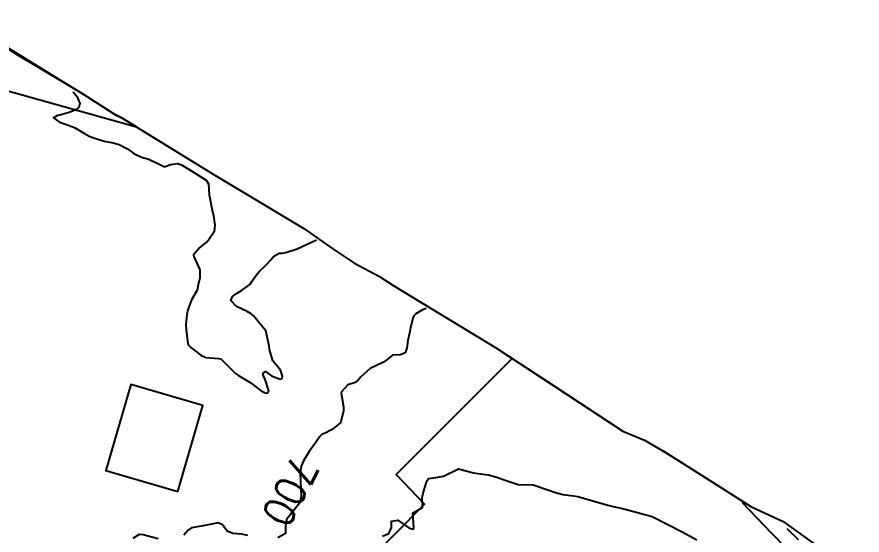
# Model space of a CAD drawing. Header units: metres. Extents: x 286371 to 293043, y 7462578 to 7466404.
# Drawn here: x 287413.3 to 287526.2, y 7465712.5 to 7465781.7 of the extents above; entities that cross this region are included whole.
import ezdxf
from ezdxf.enums import TextEntityAlignment as Align

# ---------------------------------------------------------------- set-up
doc = ezdxf.new("R2010")
doc.units = ezdxf.units.M
doc.header["$MEASUREMENT"] = 0
for name, color, linetype in [('Area', 45, 'Continuous'), ('Cotas', 45, 'Continuous'), ('Curvas de Nivel 5m', 15, 'Continuous'), ('Edificações', 30, 'Continuous')]:
    doc.layers.add(name, color=color, linetype=linetype)
doc.styles.add('Style-STANDARD', font='STANDARD.shx')

msp = doc.modelspace()

# ---------------------------------------------------------------- linework, layer by layer
at = {"layer": 'Area'}
msp.add_polyline3d([(287408.05, 7465780.02, 706.59), (287413.34, 7465776.64, 706.44), (287421.95, 7465771.52, 699.89), (287426.38, 7465768.64, 700.21), (287427.34, 7465768.17, 702.36), (287439.74, 7465760.55, 700.26), (287445.37, 7465757.17, 705.69), (287451.62, 7465753.42, 705.38), (287455.5, 7465750.71, 705.55), (287458.28, 7465748.85, 700.32), (287461.72, 7465747.04, 700.42), (287463.62, 7465745.78, 708.22), (287477.34, 7465737.46, 699.51), (287494.25, 7465726.37, 707.25), (287497.11, 7465725.15, 705.34), (287499.63, 7465723.76, 705.89), (287511.35, 7465716.3, 704.99), (287515.66, 7465714.32, 705.87), (287520.29, 7465710.98, 705.74)], dxfattribs=at)
at = {"layer": 'Curvas de Nivel 5m', "elevation": 700, "flags": 128}
for points in [[(287420.78, 7465771.66), (287421.31, 7465771.01), (287421.69, 7465770.14), (287421.57, 7465769.58), (287421, 7465769.22), (287420.24, 7465768.92), (287418.99, 7465768.57), (287418.68, 7465768.5), (287418.16, 7465768.2), (287418.98, 7465767.61), (287419.79, 7465767.35), (287420.97, 7465766.9), (287422.31, 7465766.13), (287422.95, 7465765.77), (287423.54, 7465765.52), (287424.94, 7465765.08), (287426.13, 7465764.88), (287426.93, 7465764.66), (287428.04, 7465764.05), (287428.92, 7465763.43), (287429.94, 7465762.98), (287430.9, 7465762.68), (287432.36, 7465761.98), (287432.89, 7465761.73), (287433.15, 7465761.71), (287433.79, 7465761.96), (287434.74, 7465762.1), (287435.26, 7465761.94), (287436.88, 7465760.96), (287438.57, 7465759.89), (287438.86, 7465759.38), (287438.98, 7465757.88), (287439, 7465757.72), (287439.37, 7465755.88), (287439.53, 7465755.13), (287439.71, 7465753.87), (287439.63, 7465753), (287438.87, 7465751.88), (287438.81, 7465751.82), (287438.74, 7465751.76), (287437.73, 7465750.9), (287436.88, 7465749.91), (287436.93, 7465749.69), (287437.72, 7465747.9), (287437.73, 7465746.83), (287437.5, 7465745.9), (287437.34, 7465745.2), (287436.61, 7465743.91), (287436.08, 7465742.43), (287435.96, 7465741.92), (287435.86, 7465740.63), (287435.9, 7465739.92), (287436.05, 7465738.4), (287436.16, 7465737.92), (287436.52, 7465737.55), (287437.87, 7465736.53), (287438.5, 7465736.2), (287440.27, 7465736.09), (287440.5, 7465736.01), (287440.7, 7465735.85), (287442.47, 7465734.09), (287442.87, 7465733.82), (287444.45, 7465732.87), (287445.91, 7465731.77), (287446.43, 7465731.5), (287446.73, 7465731.46), (287446.93, 7465731.76), (287446.46, 7465733.27), (287446.21, 7465733.77), (287446.14, 7465734.09), (287446.47, 7465734.36), (287447.3, 7465733.75), (287448.46, 7465733.32), (287448.73, 7465733.46), (287448.77, 7465733.73), (287448.48, 7465734.51), (287447.47, 7465735.75), (287447.02, 7465737.26), (287446.97, 7465737.76), (287446.55, 7465739.76), (287444.87, 7465741.79), (287444.59, 7465742.06), (287444.02, 7465742.37), (287442.6, 7465743.02), (287441.86, 7465743.84), (287442.09, 7465744.37), (287442.63, 7465744.75), (287443.28, 7465745.17), (287444.21, 7465745.8), (287444.44, 7465746.01), (287444.65, 7465746.34), (287445.24, 7465747.21), (287445.75, 7465747.78), (287446.23, 7465748.22), (287446.69, 7465748.69), (287447.18, 7465749.27), (287447.59, 7465749.75), (287448.33, 7465750.12), (287448.71, 7465750.16), (287449.21, 7465750.23), (287450.72, 7465750.71), (287452.73, 7465751.66), (287453.32, 7465751.93)], [(287467.96, 7465742.75), (287467.46, 7465742.59), (287466.59, 7465742.06), (287466.29, 7465741.76), (287466.18, 7465741.46), (287465.88, 7465740.15), (287465.72, 7465739.47), (287465.51, 7465738.5), (287465.35, 7465737.47), (287465.17, 7465736.82), (287464.51, 7465736.58), (287463.47, 7465736.54), (287462.5, 7465735.78), (287462.39, 7465735.63), (287462.18, 7465735.52), (287460.48, 7465734.72), (287459.17, 7465733.57), (287458.85, 7465733.19), (287458.45, 7465732.88), (287457.51, 7465732.54), (287456.63, 7465731.61), (287456.61, 7465731.43), (287456.93, 7465729.61), (287456.91, 7465729.09), (287456.57, 7465727.61), (287456.49, 7465727.49), (287456.37, 7465727.38), (287455.39, 7465726.59), (287454.35, 7465726.04), (287454.05, 7465725.95), (287453.73, 7465725.65), (287453.16, 7465724.83), (287452.31, 7465723.67), (287451.56, 7465722.41), (287451.26, 7465721.69), (287451.14, 7465720.82), (287451.17, 7465719.69), (287451.21, 7465718.71), (287451.24, 7465717.69), (287451.08, 7465716.81), (287450.18, 7465715.7), (287449.29, 7465714.59), (287449.16, 7465713.72), (287449.14, 7465712.72), (287448.13, 7465712.11)], [(287462.14, 7465712.34), (287462.96, 7465712.7), (287463.31, 7465713.51), (287463.32, 7465714.36), (287464.17, 7465714.49), (287465.66, 7465713.47), (287466.15, 7465713.28), (287466.27, 7465713.35), (287466.29, 7465713.46), (287466.18, 7465715.46), (287467.47, 7465716.17), (287467.4, 7465717.45), (287467.57, 7465718.1), (287467.96, 7465719.44), (287468.02, 7465719.66), (287468.25, 7465720.03), (287468.96, 7465720.12), (287470.26, 7465720.35), (287472.27, 7465721.36), (287474.27, 7465720.83), (287474.87, 7465720.72), (287476.26, 7465720.54), (287477.26, 7465720.29), (287478.25, 7465719.94), (287480.24, 7465719.24), (287482.24, 7465719.21), (287484.23, 7465718.52), (287485.23, 7465718.17), (287486.23, 7465717.92), (287487.62, 7465717.74), (287488.22, 7465717.63), (287490.21, 7465717.09), (287492.21, 7465716.48), (287492.93, 7465716.32), (287494.19, 7465716.03), (287495.52, 7465715.68), (287496.18, 7465715.51), (287498.17, 7465714.97), (287500.16, 7465713.94), (287502.14, 7465712.91), (287504.13, 7465711.88)], [(287516.11, 7465710.69), (287514.14, 7465712.72), (287512.17, 7465714.75), (287510.2, 7465716.78), (287510.2, 7465716.78)], [(287444.13, 7465712.45), (287443.3, 7465712.64), (287442.14, 7465712.71), (287441.35, 7465713.04), (287440.76, 7465713.85), (287440.16, 7465714.12), (287438.83, 7465713.88), (287438.16, 7465713.72), (287436.62, 7465713.45), (287436.15, 7465713.17), (287435.58, 7465712.48)], [(287516.15, 7465713.36), (287517.66, 7465711.91)], [(287432.13, 7465711.98), (287430.14, 7465712.55), (287429.6, 7465712.56), (287428.78, 7465712.03)]]:
    msp.add_lwpolyline(points, dxfattribs=at)
at = {"layer": 'Edificações', "elevation": 705.43}
msp.add_lwpolyline([(287376.69, 7465781.69), (287429.24, 7465767), (287427.34, 7465768.17), (287426.38, 7465768.64), (287422.76, 7465770.99), (287408.05, 7465780.02)], dxfattribs=at)
at = {"layer": 'Edificações'}
for points in [[(287455.9, 7465704.65), (287467.74, 7465716.63), (287463.93, 7465720.57), (287479.46, 7465736.07), (287484.71, 7465732.63), (287494.25, 7465726.37), (287497.11, 7465725.15), (287500.04, 7465723.49), (287506.08, 7465719.65), (287511.35, 7465716.3), (287515.66, 7465714.32), (287520.29, 7465710.98), (287521.56, 7465710.23), (287523.98, 7465708.73), (287526.2, 7465707.48), (287524.51, 7465703.47), (287519.87, 7465707.64), (287515.78, 7465703.68), (287520.25, 7465699.07), (287505.21, 7465684.68), (287512.32, 7465677.81), (287499.96, 7465660.29)], [(287434.78, 7465718.33), (287438.13, 7465729.79), (287428.5, 7465732.61), (287425.14, 7465721.14)]]:
    msp.add_lwpolyline(points, close=True, dxfattribs=at)

# ---------------------------------------------------------------- texts
at = {"layer": 'Cotas', "style": 'Style-STANDARD'}
msp.add_text('700', height=4, rotation=242.9106, dxfattribs=at).set_placement((287449.82, 7465718.34, 700), align=Align.MIDDLE_CENTER)

doc.saveas('drawing.dxf')
